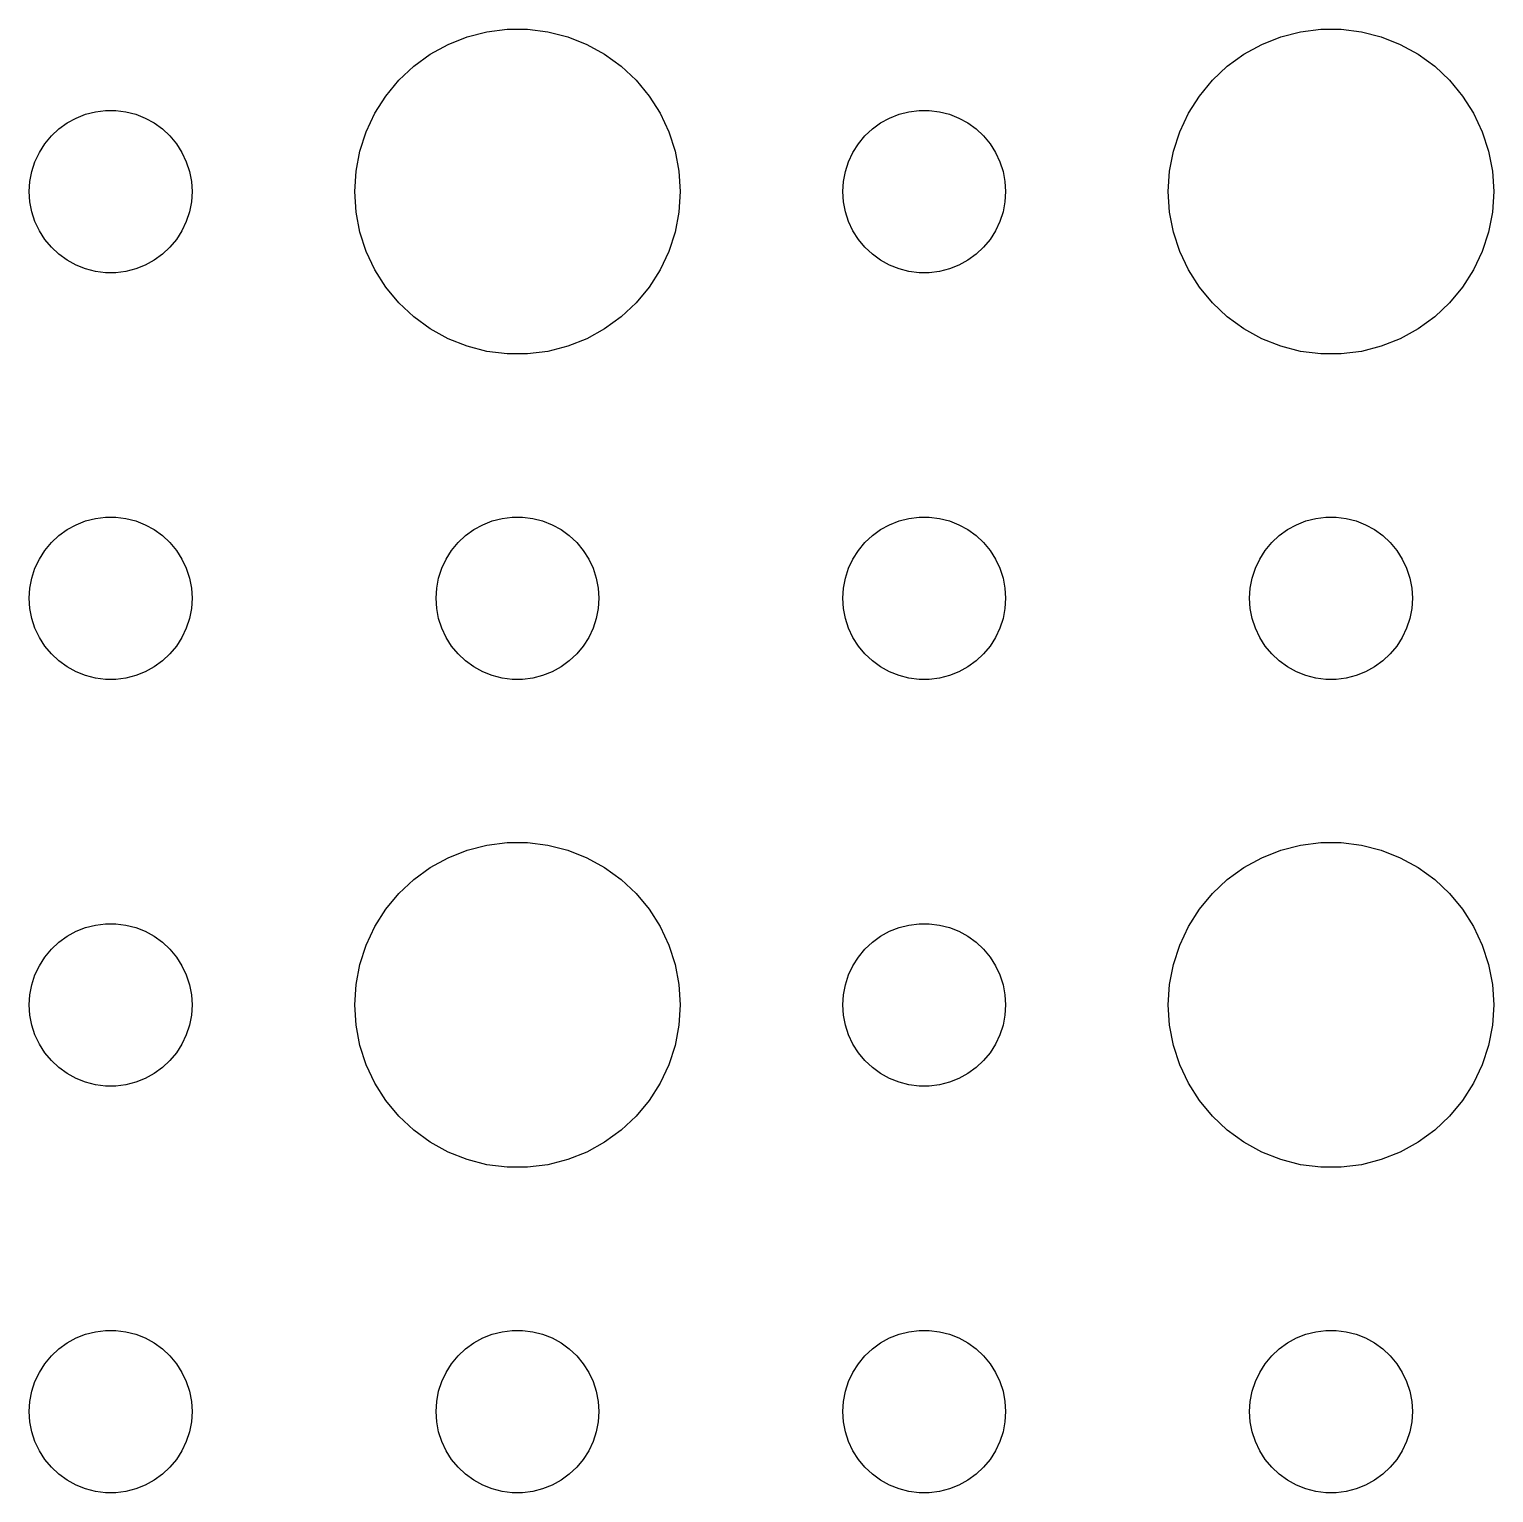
# Model space of a CAD drawing. Header units: metres. Extents: x -120 to 120, y -119 to 119.
# Drawn here: x -91.5 to -64.5, y 28.5 to 55.49 of the extents above; entities that cross this region are included whole.
import ezdxf

# ---------------------------------------------------------------- set-up
doc = ezdxf.new("R2010")
doc.units = ezdxf.units.M

msp = doc.modelspace()

# ---------------------------------------------------------------- linework, layer by layer
for p, q in [((-83.7773, 55.2145), (-83.427, 55.3532)), ((-83.427, 55.3532), (-83.0621, 55.4469)), ((-83.0621, 55.4469), (-82.6884, 55.4941)), ((-82.6884, 55.4941), (-82.3116, 55.4941)), ((-82.3116, 55.4941), (-81.9379, 55.4469)), ((-81.9379, 55.4469), (-81.573, 55.3532)), ((-81.573, 55.3532), (-81.2227, 55.2145)), ((-68.7773, 55.2145), (-68.427, 55.3532)), ((-68.427, 55.3532), (-68.0621, 55.4469)), ((-68.0621, 55.4469), (-67.6884, 55.4941)), ((-67.6884, 55.4941), (-67.3116, 55.4941)), ((-67.3116, 55.4941), (-66.9379, 55.4469)), ((-66.9379, 55.4469), (-66.573, 55.3532)), ((-66.573, 55.3532), (-66.2227, 55.2145)), ((-84.1075, 55.033), (-83.7773, 55.2145)), ((-81.2227, 55.2145), (-80.8925, 55.033)), ((-69.1075, 55.033), (-68.7773, 55.2145)), ((-66.2227, 55.2145), (-65.8925, 55.033)), ((-84.6869, 54.5536), (-84.4123, 54.8115)), ((-84.4123, 54.8115), (-84.1075, 55.033)), ((-80.8925, 55.033), (-80.5877, 54.8115)), ((-80.5877, 54.8115), (-80.3131, 54.5536)), ((-69.6869, 54.5536), (-69.4123, 54.8115)), ((-69.4123, 54.8115), (-69.1075, 55.033)), ((-65.8925, 55.033), (-65.5877, 54.8115)), ((-65.5877, 54.8115), (-65.3131, 54.5536)), ((-84.927, 54.2634), (-84.6869, 54.5536)), ((-80.3131, 54.5536), (-80.073, 54.2634)), ((-69.927, 54.2634), (-69.6869, 54.5536)), ((-65.3131, 54.5536), (-65.073, 54.2634)), ((-85.1289, 53.9453), (-84.927, 54.2634)), ((-80.073, 54.2634), (-79.8711, 53.9453)), ((-70.1289, 53.9453), (-69.927, 54.2634)), ((-65.073, 54.2634), (-64.8711, 53.9453)), ((-90.9561, 53.6558), (-90.8037, 53.7665)), ((-90.8037, 53.7665), (-90.6387, 53.8572)), ((-90.6387, 53.8572), (-90.4635, 53.9266)), ((-90.4635, 53.9266), (-90.2811, 53.9734)), ((-90.2811, 53.9734), (-90.0942, 53.997)), ((-90.0942, 53.997), (-89.9058, 53.997)), ((-89.9058, 53.997), (-89.7189, 53.9734)), ((-89.7189, 53.9734), (-89.5365, 53.9266)), ((-89.5365, 53.9266), (-89.3613, 53.8572)), ((-89.3613, 53.8572), (-89.1963, 53.7665)), ((-89.1963, 53.7665), (-89.0439, 53.6558)), ((-85.2893, 53.6044), (-85.1289, 53.9453)), ((-79.8711, 53.9453), (-79.7107, 53.6044)), ((-75.9561, 53.6558), (-75.8037, 53.7665)), ((-75.8037, 53.7665), (-75.6387, 53.8572)), ((-75.6387, 53.8572), (-75.4635, 53.9266)), ((-75.4635, 53.9266), (-75.2811, 53.9734)), ((-75.2811, 53.9734), (-75.0942, 53.997)), ((-75.0942, 53.997), (-74.9058, 53.997)), ((-74.9058, 53.997), (-74.7189, 53.9734)), ((-74.7189, 53.9734), (-74.5365, 53.9266)), ((-74.5365, 53.9266), (-74.3613, 53.8572)), ((-74.3613, 53.8572), (-74.1963, 53.7665)), ((-74.1963, 53.7665), (-74.0439, 53.6558)), ((-70.2893, 53.6044), (-70.1289, 53.9453)), ((-64.8711, 53.9453), (-64.7107, 53.6044)), ((-91.2135, 53.3817), (-91.0934, 53.5268)), ((-91.0934, 53.5268), (-90.9561, 53.6558)), ((-89.0439, 53.6558), (-88.9065, 53.5268)), ((-88.9065, 53.5268), (-88.7865, 53.3817)), ((-85.4057, 53.2461), (-85.2893, 53.6044)), ((-79.7107, 53.6044), (-79.5943, 53.2461)), ((-76.2135, 53.3817), (-76.0934, 53.5268)), ((-76.0934, 53.5268), (-75.9561, 53.6558)), ((-74.0439, 53.6558), (-73.9065, 53.5268)), ((-73.9065, 53.5268), (-73.7865, 53.3817)), ((-70.4057, 53.2461), (-70.2893, 53.6044)), ((-64.7107, 53.6044), (-64.5943, 53.2461)), ((-91.3947, 53.0522), (-91.3145, 53.2226)), ((-91.3145, 53.2226), (-91.2135, 53.3817)), ((-88.7865, 53.3817), (-88.6855, 53.2226)), ((-88.6855, 53.2226), (-88.6053, 53.0522)), ((-85.4763, 52.876), (-85.4057, 53.2461)), ((-79.5943, 53.2461), (-79.5237, 52.876)), ((-76.3947, 53.0522), (-76.3145, 53.2226)), ((-76.3145, 53.2226), (-76.2135, 53.3817)), ((-73.7865, 53.3817), (-73.6855, 53.2226)), ((-73.6855, 53.2226), (-73.6053, 53.0522)), ((-70.4763, 52.876), (-70.4057, 53.2461)), ((-64.5943, 53.2461), (-64.5237, 52.876)), ((-91.4529, 52.873), (-91.3947, 53.0522)), ((-88.6053, 53.0522), (-88.5471, 52.873)), ((-76.4529, 52.873), (-76.3947, 53.0522)), ((-73.6053, 53.0522), (-73.5471, 52.873)), ((-91.5, 52.5), (-91.4882, 52.688)), ((-91.4882, 52.688), (-91.4529, 52.873)), ((-88.5471, 52.873), (-88.5118, 52.688)), ((-88.5118, 52.688), (-88.5, 52.5)), ((-85.5, 52.5), (-85.4763, 52.876)), ((-79.5237, 52.876), (-79.5, 52.5)), ((-76.5, 52.5), (-76.4882, 52.688)), ((-76.4882, 52.688), (-76.4529, 52.873)), ((-73.5471, 52.873), (-73.5118, 52.688)), ((-73.5118, 52.688), (-73.5, 52.5)), ((-70.5, 52.5), (-70.4763, 52.876)), ((-64.5237, 52.876), (-64.5, 52.5)), ((-91.4882, 52.312), (-91.5, 52.5)), ((-88.5, 52.5), (-88.5118, 52.312)), ((-85.4763, 52.124), (-85.5, 52.5)), ((-79.5, 52.5), (-79.5237, 52.124)), ((-76.4882, 52.312), (-76.5, 52.5)), ((-73.5, 52.5), (-73.5118, 52.312)), ((-70.4763, 52.124), (-70.5, 52.5)), ((-64.5, 52.5), (-64.5237, 52.124)), ((-91.4529, 52.127), (-91.4882, 52.312)), ((-91.3947, 51.9478), (-91.4529, 52.127)), ((-88.5471, 52.127), (-88.6053, 51.9478)), ((-88.5118, 52.312), (-88.5471, 52.127)), ((-85.4057, 51.7539), (-85.4763, 52.124)), ((-79.5237, 52.124), (-79.5943, 51.7539)), ((-76.4529, 52.127), (-76.4882, 52.312)), ((-76.3947, 51.9478), (-76.4529, 52.127)), ((-73.5471, 52.127), (-73.6053, 51.9478)), ((-73.5118, 52.312), (-73.5471, 52.127)), ((-70.4057, 51.7539), (-70.4763, 52.124)), ((-64.5237, 52.124), (-64.5943, 51.7539)), ((-91.3145, 51.7774), (-91.3947, 51.9478)), ((-88.6053, 51.9478), (-88.6855, 51.7774)), ((-76.3145, 51.7774), (-76.3947, 51.9478)), ((-73.6053, 51.9478), (-73.6855, 51.7774)), ((-91.2135, 51.6183), (-91.3145, 51.7774)), ((-91.0934, 51.4732), (-91.2135, 51.6183)), ((-88.7865, 51.6183), (-88.9065, 51.4732)), ((-88.6855, 51.7774), (-88.7865, 51.6183)), ((-85.2893, 51.3956), (-85.4057, 51.7539)), ((-79.5943, 51.7539), (-79.7107, 51.3956)), ((-76.2135, 51.6183), (-76.3145, 51.7774)), ((-76.0934, 51.4732), (-76.2135, 51.6183)), ((-73.7865, 51.6183), (-73.9065, 51.4732)), ((-73.6855, 51.7774), (-73.7865, 51.6183)), ((-70.2893, 51.3956), (-70.4057, 51.7539)), ((-64.5943, 51.7539), (-64.7107, 51.3956)), ((-90.9561, 51.3442), (-91.0934, 51.4732)), ((-90.8037, 51.2335), (-90.9561, 51.3442)), ((-89.0439, 51.3442), (-89.1963, 51.2335)), ((-88.9065, 51.4732), (-89.0439, 51.3442)), ((-85.1289, 51.0547), (-85.2893, 51.3956)), ((-79.7107, 51.3956), (-79.8711, 51.0547)), ((-75.9561, 51.3442), (-76.0934, 51.4732)), ((-75.8037, 51.2335), (-75.9561, 51.3442)), ((-74.0439, 51.3442), (-74.1963, 51.2335)), ((-73.9065, 51.4732), (-74.0439, 51.3442)), ((-70.1289, 51.0547), (-70.2893, 51.3956)), ((-64.7107, 51.3956), (-64.8711, 51.0547)), ((-90.6387, 51.1428), (-90.8037, 51.2335)), ((-90.4635, 51.0734), (-90.6387, 51.1428)), ((-90.2811, 51.0266), (-90.4635, 51.0734)), ((-89.5365, 51.0734), (-89.7189, 51.0266)), ((-89.3613, 51.1428), (-89.5365, 51.0734)), ((-89.1963, 51.2335), (-89.3613, 51.1428)), ((-84.927, 50.7366), (-85.1289, 51.0547)), ((-79.8711, 51.0547), (-80.073, 50.7366)), ((-75.6387, 51.1428), (-75.8037, 51.2335)), ((-75.4635, 51.0734), (-75.6387, 51.1428)), ((-75.2811, 51.0266), (-75.4635, 51.0734)), ((-74.5365, 51.0734), (-74.7189, 51.0266)), ((-74.3613, 51.1428), (-74.5365, 51.0734)), ((-74.1963, 51.2335), (-74.3613, 51.1428)), ((-69.927, 50.7366), (-70.1289, 51.0547)), ((-64.8711, 51.0547), (-65.073, 50.7366)), ((-90.0942, 51.003), (-90.2811, 51.0266)), ((-89.9058, 51.003), (-90.0942, 51.003)), ((-89.7189, 51.0266), (-89.9058, 51.003)), ((-75.0942, 51.003), (-75.2811, 51.0266)), ((-74.9058, 51.003), (-75.0942, 51.003)), ((-74.7189, 51.0266), (-74.9058, 51.003)), ((-84.6869, 50.4464), (-84.927, 50.7366)), ((-80.073, 50.7366), (-80.3131, 50.4464)), ((-69.6869, 50.4464), (-69.927, 50.7366)), ((-65.073, 50.7366), (-65.3131, 50.4464)), ((-84.4123, 50.1885), (-84.6869, 50.4464)), ((-80.3131, 50.4464), (-80.5877, 50.1885)), ((-69.4123, 50.1885), (-69.6869, 50.4464)), ((-65.3131, 50.4464), (-65.5877, 50.1885)), ((-84.1075, 49.967), (-84.4123, 50.1885)), ((-83.7773, 49.7855), (-84.1075, 49.967)), ((-80.8925, 49.967), (-81.2227, 49.7855)), ((-80.5877, 50.1885), (-80.8925, 49.967)), ((-69.1075, 49.967), (-69.4123, 50.1885)), ((-68.7773, 49.7855), (-69.1075, 49.967)), ((-65.8925, 49.967), (-66.2227, 49.7855)), ((-65.5877, 50.1885), (-65.8925, 49.967)), ((-83.427, 49.6468), (-83.7773, 49.7855)), ((-81.2227, 49.7855), (-81.573, 49.6468)), ((-68.427, 49.6468), (-68.7773, 49.7855)), ((-66.2227, 49.7855), (-66.573, 49.6468)), ((-83.0621, 49.5531), (-83.427, 49.6468)), ((-82.6884, 49.5059), (-83.0621, 49.5531)), ((-82.3116, 49.5059), (-82.6884, 49.5059)), ((-81.9379, 49.5531), (-82.3116, 49.5059)), ((-81.573, 49.6468), (-81.9379, 49.5531)), ((-68.0621, 49.5531), (-68.427, 49.6468)), ((-67.6884, 49.5059), (-68.0621, 49.5531)), ((-67.3116, 49.5059), (-67.6884, 49.5059)), ((-66.9379, 49.5531), (-67.3116, 49.5059)), ((-66.573, 49.6468), (-66.9379, 49.5531)), ((-90.4635, 46.4266), (-90.2811, 46.4734)), ((-90.2811, 46.4734), (-90.0942, 46.497)), ((-90.0942, 46.497), (-89.9058, 46.497)), ((-89.9058, 46.497), (-89.7189, 46.4734)), ((-89.7189, 46.4734), (-89.5365, 46.4266)), ((-82.9635, 46.4266), (-82.7811, 46.4734)), ((-82.7811, 46.4734), (-82.5942, 46.497)), ((-82.5942, 46.497), (-82.4058, 46.497)), ((-82.4058, 46.497), (-82.2189, 46.4734)), ((-82.2189, 46.4734), (-82.0365, 46.4266)), ((-75.4635, 46.4266), (-75.2811, 46.4734)), ((-75.2811, 46.4734), (-75.0942, 46.497)), ((-75.0942, 46.497), (-74.9058, 46.497)), ((-74.9058, 46.497), (-74.7189, 46.4734)), ((-74.7189, 46.4734), (-74.5365, 46.4266)), ((-67.9635, 46.4266), (-67.7811, 46.4734)), ((-67.7811, 46.4734), (-67.5942, 46.497)), ((-67.5942, 46.497), (-67.4058, 46.497)), ((-67.4058, 46.497), (-67.2189, 46.4734)), ((-67.2189, 46.4734), (-67.0365, 46.4266)), ((-90.9561, 46.1558), (-90.8037, 46.2665)), ((-90.8037, 46.2665), (-90.6387, 46.3572)), ((-90.6387, 46.3572), (-90.4635, 46.4266)), ((-89.5365, 46.4266), (-89.3613, 46.3572)), ((-89.3613, 46.3572), (-89.1963, 46.2665)), ((-89.1963, 46.2665), (-89.0439, 46.1558)), ((-83.4561, 46.1558), (-83.3037, 46.2665)), ((-83.3037, 46.2665), (-83.1387, 46.3572)), ((-83.1387, 46.3572), (-82.9635, 46.4266)), ((-82.0365, 46.4266), (-81.8613, 46.3572)), ((-81.8613, 46.3572), (-81.6963, 46.2665)), ((-81.6963, 46.2665), (-81.5439, 46.1558)), ((-75.9561, 46.1558), (-75.8037, 46.2665)), ((-75.8037, 46.2665), (-75.6387, 46.3572)), ((-75.6387, 46.3572), (-75.4635, 46.4266)), ((-74.5365, 46.4266), (-74.3613, 46.3572)), ((-74.3613, 46.3572), (-74.1963, 46.2665)), ((-74.1963, 46.2665), (-74.0439, 46.1558)), ((-68.4561, 46.1558), (-68.3037, 46.2665)), ((-68.3037, 46.2665), (-68.1387, 46.3572)), ((-68.1387, 46.3572), (-67.9635, 46.4266)), ((-67.0365, 46.4266), (-66.8613, 46.3572)), ((-66.8613, 46.3572), (-66.6963, 46.2665)), ((-66.6963, 46.2665), (-66.5439, 46.1558)), ((-91.2135, 45.8817), (-91.0934, 46.0268)), ((-91.0934, 46.0268), (-90.9561, 46.1558)), ((-89.0439, 46.1558), (-88.9065, 46.0268)), ((-88.9065, 46.0268), (-88.7865, 45.8817)), ((-83.7135, 45.8817), (-83.5934, 46.0268)), ((-83.5934, 46.0268), (-83.4561, 46.1558)), ((-81.5439, 46.1558), (-81.4065, 46.0268)), ((-81.4065, 46.0268), (-81.2865, 45.8817)), ((-76.2135, 45.8817), (-76.0934, 46.0268)), ((-76.0934, 46.0268), (-75.9561, 46.1558)), ((-74.0439, 46.1558), (-73.9065, 46.0268)), ((-73.9065, 46.0268), (-73.7865, 45.8817)), ((-68.7135, 45.8817), (-68.5934, 46.0268)), ((-68.5934, 46.0268), (-68.4561, 46.1558)), ((-66.5439, 46.1558), (-66.4065, 46.0268)), ((-66.4065, 46.0268), (-66.2865, 45.8817)), ((-91.3947, 45.5522), (-91.3145, 45.7226)), ((-91.3145, 45.7226), (-91.2135, 45.8817)), ((-88.7865, 45.8817), (-88.6855, 45.7226)), ((-88.6855, 45.7226), (-88.6053, 45.5522)), ((-83.8947, 45.5522), (-83.8145, 45.7226)), ((-83.8145, 45.7226), (-83.7135, 45.8817)), ((-81.2865, 45.8817), (-81.1855, 45.7226)), ((-81.1855, 45.7226), (-81.1053, 45.5522)), ((-76.3947, 45.5522), (-76.3145, 45.7226)), ((-76.3145, 45.7226), (-76.2135, 45.8817)), ((-73.7865, 45.8817), (-73.6855, 45.7226)), ((-73.6855, 45.7226), (-73.6053, 45.5522)), ((-68.8947, 45.5522), (-68.8145, 45.7226)), ((-68.8145, 45.7226), (-68.7135, 45.8817)), ((-66.2865, 45.8817), (-66.1855, 45.7226)), ((-66.1855, 45.7226), (-66.1053, 45.5522)), ((-91.4882, 45.188), (-91.4529, 45.373)), ((-91.4529, 45.373), (-91.3947, 45.5522)), ((-88.6053, 45.5522), (-88.5471, 45.373)), ((-88.5471, 45.373), (-88.5118, 45.188)), ((-83.9882, 45.188), (-83.9529, 45.373)), ((-83.9529, 45.373), (-83.8947, 45.5522)), ((-81.1053, 45.5522), (-81.0471, 45.373)), ((-81.0471, 45.373), (-81.0118, 45.188)), ((-76.4882, 45.188), (-76.4529, 45.373)), ((-76.4529, 45.373), (-76.3947, 45.5522)), ((-73.6053, 45.5522), (-73.5471, 45.373)), ((-73.5471, 45.373), (-73.5118, 45.188)), ((-68.9882, 45.188), (-68.9529, 45.373)), ((-68.9529, 45.373), (-68.8947, 45.5522)), ((-66.1053, 45.5522), (-66.0471, 45.373)), ((-66.0471, 45.373), (-66.0118, 45.188)), ((-91.5, 45), (-91.4882, 45.188)), ((-88.5118, 45.188), (-88.5, 45)), ((-84, 45), (-83.9882, 45.188)), ((-81.0118, 45.188), (-81, 45)), ((-76.5, 45), (-76.4882, 45.188)), ((-73.5118, 45.188), (-73.5, 45)), ((-69, 45), (-68.9882, 45.188)), ((-66.0118, 45.188), (-66, 45)), ((-91.4882, 44.812), (-91.5, 45)), ((-88.5, 45), (-88.5118, 44.812)), ((-83.9882, 44.812), (-84, 45)), ((-81, 45), (-81.0118, 44.812)), ((-76.4882, 44.812), (-76.5, 45)), ((-73.5, 45), (-73.5118, 44.812)), ((-68.9882, 44.812), (-69, 45)), ((-66, 45), (-66.0118, 44.812)), ((-91.4529, 44.627), (-91.4882, 44.812)), ((-91.3947, 44.4478), (-91.4529, 44.627)), ((-88.5471, 44.627), (-88.6053, 44.4478)), ((-88.5118, 44.812), (-88.5471, 44.627)), ((-83.9529, 44.627), (-83.9882, 44.812)), ((-83.8947, 44.4478), (-83.9529, 44.627)), ((-81.0471, 44.627), (-81.1053, 44.4478)), ((-81.0118, 44.812), (-81.0471, 44.627)), ((-76.4529, 44.627), (-76.4882, 44.812)), ((-76.3947, 44.4478), (-76.4529, 44.627)), ((-73.5471, 44.627), (-73.6053, 44.4478)), ((-73.5118, 44.812), (-73.5471, 44.627)), ((-68.9529, 44.627), (-68.9882, 44.812)), ((-68.8947, 44.4478), (-68.9529, 44.627)), ((-66.0471, 44.627), (-66.1053, 44.4478)), ((-66.0118, 44.812), (-66.0471, 44.627)), ((-91.3145, 44.2774), (-91.3947, 44.4478)), ((-88.6053, 44.4478), (-88.6855, 44.2774)), ((-83.8145, 44.2774), (-83.8947, 44.4478)), ((-81.1053, 44.4478), (-81.1855, 44.2774)), ((-76.3145, 44.2774), (-76.3947, 44.4478)), ((-73.6053, 44.4478), (-73.6855, 44.2774)), ((-68.8145, 44.2774), (-68.8947, 44.4478)), ((-66.1053, 44.4478), (-66.1855, 44.2774)), ((-91.2135, 44.1183), (-91.3145, 44.2774)), ((-91.0934, 43.9732), (-91.2135, 44.1183)), ((-88.7865, 44.1183), (-88.9065, 43.9732)), ((-88.6855, 44.2774), (-88.7865, 44.1183)), ((-83.7135, 44.1183), (-83.8145, 44.2774)), ((-83.5934, 43.9732), (-83.7135, 44.1183)), ((-81.2865, 44.1183), (-81.4065, 43.9732)), ((-81.1855, 44.2774), (-81.2865, 44.1183)), ((-76.2135, 44.1183), (-76.3145, 44.2774)), ((-76.0934, 43.9732), (-76.2135, 44.1183)), ((-73.7865, 44.1183), (-73.9065, 43.9732)), ((-73.6855, 44.2774), (-73.7865, 44.1183)), ((-68.7135, 44.1183), (-68.8145, 44.2774)), ((-68.5934, 43.9732), (-68.7135, 44.1183)), ((-66.2865, 44.1183), (-66.4065, 43.9732)), ((-66.1855, 44.2774), (-66.2865, 44.1183)), ((-90.9561, 43.8442), (-91.0934, 43.9732)), ((-90.8037, 43.7335), (-90.9561, 43.8442)), ((-89.0439, 43.8442), (-89.1963, 43.7335)), ((-88.9065, 43.9732), (-89.0439, 43.8442)), ((-83.4561, 43.8442), (-83.5934, 43.9732)), ((-83.3037, 43.7335), (-83.4561, 43.8442)), ((-81.5439, 43.8442), (-81.6963, 43.7335)), ((-81.4065, 43.9732), (-81.5439, 43.8442)), ((-75.9561, 43.8442), (-76.0934, 43.9732)), ((-75.8037, 43.7335), (-75.9561, 43.8442)), ((-74.0439, 43.8442), (-74.1963, 43.7335)), ((-73.9065, 43.9732), (-74.0439, 43.8442)), ((-68.4561, 43.8442), (-68.5934, 43.9732)), ((-68.3037, 43.7335), (-68.4561, 43.8442)), ((-66.5439, 43.8442), (-66.6963, 43.7335)), ((-66.4065, 43.9732), (-66.5439, 43.8442)), ((-90.6387, 43.6428), (-90.8037, 43.7335)), ((-90.4635, 43.5734), (-90.6387, 43.6428)), ((-90.2811, 43.5266), (-90.4635, 43.5734)), ((-90.0942, 43.503), (-90.2811, 43.5266)), ((-89.9058, 43.503), (-90.0942, 43.503)), ((-89.7189, 43.5266), (-89.9058, 43.503)), ((-89.5365, 43.5734), (-89.7189, 43.5266)), ((-89.3613, 43.6428), (-89.5365, 43.5734)), ((-89.1963, 43.7335), (-89.3613, 43.6428)), ((-83.1387, 43.6428), (-83.3037, 43.7335)), ((-82.9635, 43.5734), (-83.1387, 43.6428)), ((-82.7811, 43.5266), (-82.9635, 43.5734)), ((-82.5942, 43.503), (-82.7811, 43.5266)), ((-82.4058, 43.503), (-82.5942, 43.503)), ((-82.2189, 43.5266), (-82.4058, 43.503)), ((-82.0365, 43.5734), (-82.2189, 43.5266)), ((-81.8613, 43.6428), (-82.0365, 43.5734)), ((-81.6963, 43.7335), (-81.8613, 43.6428)), ((-75.6387, 43.6428), (-75.8037, 43.7335)), ((-75.4635, 43.5734), (-75.6387, 43.6428)), ((-75.2811, 43.5266), (-75.4635, 43.5734)), ((-75.0942, 43.503), (-75.2811, 43.5266)), ((-74.9058, 43.503), (-75.0942, 43.503)), ((-74.7189, 43.5266), (-74.9058, 43.503)), ((-74.5365, 43.5734), (-74.7189, 43.5266)), ((-74.3613, 43.6428), (-74.5365, 43.5734)), ((-74.1963, 43.7335), (-74.3613, 43.6428)), ((-68.1387, 43.6428), (-68.3037, 43.7335)), ((-67.9635, 43.5734), (-68.1387, 43.6428)), ((-67.7811, 43.5266), (-67.9635, 43.5734)), ((-67.5942, 43.503), (-67.7811, 43.5266)), ((-67.4058, 43.503), (-67.5942, 43.503)), ((-67.2189, 43.5266), (-67.4058, 43.503)), ((-67.0365, 43.5734), (-67.2189, 43.5266)), ((-66.8613, 43.6428), (-67.0365, 43.5734)), ((-66.6963, 43.7335), (-66.8613, 43.6428)), ((-83.7773, 40.2145), (-83.427, 40.3532)), ((-83.427, 40.3532), (-83.0621, 40.4469)), ((-83.0621, 40.4469), (-82.6884, 40.4941)), ((-82.6884, 40.4941), (-82.3116, 40.4941)), ((-82.3116, 40.4941), (-81.9379, 40.4469)), ((-81.9379, 40.4469), (-81.573, 40.3532)), ((-81.573, 40.3532), (-81.2227, 40.2145)), ((-68.7773, 40.2145), (-68.427, 40.3532)), ((-68.427, 40.3532), (-68.0621, 40.4469)), ((-68.0621, 40.4469), (-67.6884, 40.4941)), ((-67.6884, 40.4941), (-67.3116, 40.4941)), ((-67.3116, 40.4941), (-66.9379, 40.4469)), ((-66.9379, 40.4469), (-66.573, 40.3532)), ((-66.573, 40.3532), (-66.2227, 40.2145)), ((-84.4123, 39.8115), (-84.1075, 40.033)), ((-84.1075, 40.033), (-83.7773, 40.2145)), ((-81.2227, 40.2145), (-80.8925, 40.033)), ((-80.8925, 40.033), (-80.5877, 39.8115)), ((-69.4123, 39.8115), (-69.1075, 40.033)), ((-69.1075, 40.033), (-68.7773, 40.2145)), ((-66.2227, 40.2145), (-65.8925, 40.033)), ((-65.8925, 40.033), (-65.5877, 39.8115)), ((-84.6869, 39.5536), (-84.4123, 39.8115)), ((-80.5877, 39.8115), (-80.3131, 39.5536)), ((-69.6869, 39.5536), (-69.4123, 39.8115)), ((-65.5877, 39.8115), (-65.3131, 39.5536)), ((-84.927, 39.2634), (-84.6869, 39.5536)), ((-80.3131, 39.5536), (-80.073, 39.2634)), ((-69.927, 39.2634), (-69.6869, 39.5536)), ((-65.3131, 39.5536), (-65.073, 39.2634)), ((-85.1289, 38.9453), (-84.927, 39.2634)), ((-80.073, 39.2634), (-79.8711, 38.9453)), ((-70.1289, 38.9453), (-69.927, 39.2634)), ((-65.073, 39.2634), (-64.8711, 38.9453)), ((-90.6387, 38.8572), (-90.4635, 38.9266)), ((-90.4635, 38.9266), (-90.2811, 38.9734)), ((-90.2811, 38.9734), (-90.0942, 38.997)), ((-90.0942, 38.997), (-89.9058, 38.997)), ((-89.9058, 38.997), (-89.7189, 38.9734)), ((-89.7189, 38.9734), (-89.5365, 38.9266)), ((-89.5365, 38.9266), (-89.3613, 38.8572)), ((-85.2893, 38.6044), (-85.1289, 38.9453)), ((-79.8711, 38.9453), (-79.7107, 38.6044)), ((-75.6387, 38.8572), (-75.4635, 38.9266)), ((-75.4635, 38.9266), (-75.2811, 38.9734)), ((-75.2811, 38.9734), (-75.0942, 38.997)), ((-75.0942, 38.997), (-74.9058, 38.997)), ((-74.9058, 38.997), (-74.7189, 38.9734)), ((-74.7189, 38.9734), (-74.5365, 38.9266)), ((-74.5365, 38.9266), (-74.3613, 38.8572)), ((-70.2893, 38.6044), (-70.1289, 38.9453)), ((-64.8711, 38.9453), (-64.7107, 38.6044)), ((-91.0934, 38.5268), (-90.9561, 38.6558)), ((-90.9561, 38.6558), (-90.8037, 38.7665)), ((-90.8037, 38.7665), (-90.6387, 38.8572)), ((-89.3613, 38.8572), (-89.1963, 38.7665)), ((-89.1963, 38.7665), (-89.0439, 38.6558)), ((-89.0439, 38.6558), (-88.9065, 38.5268)), ((-76.0934, 38.5268), (-75.9561, 38.6558)), ((-75.9561, 38.6558), (-75.8037, 38.7665)), ((-75.8037, 38.7665), (-75.6387, 38.8572)), ((-74.3613, 38.8572), (-74.1963, 38.7665)), ((-74.1963, 38.7665), (-74.0439, 38.6558)), ((-74.0439, 38.6558), (-73.9065, 38.5268)), ((-91.3145, 38.2226), (-91.2135, 38.3817)), ((-91.2135, 38.3817), (-91.0934, 38.5268)), ((-88.9065, 38.5268), (-88.7865, 38.3817)), ((-88.7865, 38.3817), (-88.6855, 38.2226)), ((-85.4057, 38.2461), (-85.2893, 38.6044)), ((-79.7107, 38.6044), (-79.5943, 38.2461)), ((-76.3145, 38.2226), (-76.2135, 38.3817)), ((-76.2135, 38.3817), (-76.0934, 38.5268)), ((-73.9065, 38.5268), (-73.7865, 38.3817)), ((-73.7865, 38.3817), (-73.6855, 38.2226)), ((-70.4057, 38.2461), (-70.2893, 38.6044)), ((-64.7107, 38.6044), (-64.5943, 38.2461)), ((-91.3947, 38.0522), (-91.3145, 38.2226)), ((-88.6855, 38.2226), (-88.6053, 38.0522)), ((-85.4763, 37.876), (-85.4057, 38.2461)), ((-79.5943, 38.2461), (-79.5237, 37.876)), ((-76.3947, 38.0522), (-76.3145, 38.2226)), ((-73.6855, 38.2226), (-73.6053, 38.0522)), ((-70.4763, 37.876), (-70.4057, 38.2461)), ((-64.5943, 38.2461), (-64.5237, 37.876)), ((-91.4882, 37.688), (-91.4529, 37.873)), ((-91.4529, 37.873), (-91.3947, 38.0522)), ((-88.6053, 38.0522), (-88.5471, 37.873)), ((-88.5471, 37.873), (-88.5118, 37.688)), ((-85.5, 37.5), (-85.4763, 37.876)), ((-79.5237, 37.876), (-79.5, 37.5)), ((-76.4882, 37.688), (-76.4529, 37.873)), ((-76.4529, 37.873), (-76.3947, 38.0522)), ((-73.6053, 38.0522), (-73.5471, 37.873)), ((-73.5471, 37.873), (-73.5118, 37.688)), ((-70.5, 37.5), (-70.4763, 37.876)), ((-64.5237, 37.876), (-64.5, 37.5)), ((-91.5, 37.5), (-91.4882, 37.688)), ((-88.5118, 37.688), (-88.5, 37.5)), ((-76.5, 37.5), (-76.4882, 37.688)), ((-73.5118, 37.688), (-73.5, 37.5)), ((-91.4882, 37.312), (-91.5, 37.5)), ((-91.4529, 37.127), (-91.4882, 37.312)), ((-88.5118, 37.312), (-88.5471, 37.127)), ((-88.5, 37.5), (-88.5118, 37.312)), ((-85.4763, 37.124), (-85.5, 37.5)), ((-79.5, 37.5), (-79.5237, 37.124)), ((-76.4882, 37.312), (-76.5, 37.5)), ((-76.4529, 37.127), (-76.4882, 37.312)), ((-73.5118, 37.312), (-73.5471, 37.127)), ((-73.5, 37.5), (-73.5118, 37.312)), ((-70.4763, 37.124), (-70.5, 37.5)), ((-64.5, 37.5), (-64.5237, 37.124)), ((-91.3947, 36.9478), (-91.4529, 37.127)), ((-88.5471, 37.127), (-88.6053, 36.9478)), ((-85.4057, 36.7539), (-85.4763, 37.124)), ((-79.5237, 37.124), (-79.5943, 36.7539)), ((-76.3947, 36.9478), (-76.4529, 37.127)), ((-73.5471, 37.127), (-73.6053, 36.9478)), ((-70.4057, 36.7539), (-70.4763, 37.124)), ((-64.5237, 37.124), (-64.5943, 36.7539)), ((-91.3145, 36.7774), (-91.3947, 36.9478)), ((-91.2135, 36.6183), (-91.3145, 36.7774)), ((-88.6855, 36.7774), (-88.7865, 36.6183)), ((-88.6053, 36.9478), (-88.6855, 36.7774)), ((-85.2893, 36.3956), (-85.4057, 36.7539)), ((-79.5943, 36.7539), (-79.7107, 36.3956)), ((-76.3145, 36.7774), (-76.3947, 36.9478)), ((-76.2135, 36.6183), (-76.3145, 36.7774)), ((-73.6855, 36.7774), (-73.7865, 36.6183)), ((-73.6053, 36.9478), (-73.6855, 36.7774)), ((-70.2893, 36.3956), (-70.4057, 36.7539)), ((-64.5943, 36.7539), (-64.7107, 36.3956)), ((-91.0934, 36.4732), (-91.2135, 36.6183)), ((-90.9561, 36.3442), (-91.0934, 36.4732)), ((-88.9065, 36.4732), (-89.0439, 36.3442)), ((-88.7865, 36.6183), (-88.9065, 36.4732)), ((-76.0934, 36.4732), (-76.2135, 36.6183)), ((-75.9561, 36.3442), (-76.0934, 36.4732)), ((-73.9065, 36.4732), (-74.0439, 36.3442)), ((-73.7865, 36.6183), (-73.9065, 36.4732)), ((-90.8037, 36.2335), (-90.9561, 36.3442)), ((-90.6387, 36.1428), (-90.8037, 36.2335)), ((-89.1963, 36.2335), (-89.3613, 36.1428)), ((-89.0439, 36.3442), (-89.1963, 36.2335)), ((-85.1289, 36.0547), (-85.2893, 36.3956)), ((-79.7107, 36.3956), (-79.8711, 36.0547)), ((-75.8037, 36.2335), (-75.9561, 36.3442)), ((-75.6387, 36.1428), (-75.8037, 36.2335)), ((-74.1963, 36.2335), (-74.3613, 36.1428)), ((-74.0439, 36.3442), (-74.1963, 36.2335)), ((-70.1289, 36.0547), (-70.2893, 36.3956)), ((-64.7107, 36.3956), (-64.8711, 36.0547)), ((-90.4635, 36.0734), (-90.6387, 36.1428)), ((-90.2811, 36.0266), (-90.4635, 36.0734)), ((-90.0942, 36.003), (-90.2811, 36.0266)), ((-89.9058, 36.003), (-90.0942, 36.003)), ((-89.7189, 36.0266), (-89.9058, 36.003)), ((-89.5365, 36.0734), (-89.7189, 36.0266)), ((-89.3613, 36.1428), (-89.5365, 36.0734)), ((-84.927, 35.7366), (-85.1289, 36.0547)), ((-79.8711, 36.0547), (-80.073, 35.7366)), ((-75.4635, 36.0734), (-75.6387, 36.1428)), ((-75.2811, 36.0266), (-75.4635, 36.0734)), ((-75.0942, 36.003), (-75.2811, 36.0266)), ((-74.9058, 36.003), (-75.0942, 36.003)), ((-74.7189, 36.0266), (-74.9058, 36.003)), ((-74.5365, 36.0734), (-74.7189, 36.0266)), ((-74.3613, 36.1428), (-74.5365, 36.0734)), ((-69.927, 35.7366), (-70.1289, 36.0547)), ((-64.8711, 36.0547), (-65.073, 35.7366)), ((-84.6869, 35.4464), (-84.927, 35.7366)), ((-80.073, 35.7366), (-80.3131, 35.4464)), ((-69.6869, 35.4464), (-69.927, 35.7366)), ((-65.073, 35.7366), (-65.3131, 35.4464)), ((-84.4123, 35.1885), (-84.6869, 35.4464)), ((-80.3131, 35.4464), (-80.5877, 35.1885)), ((-69.4123, 35.1885), (-69.6869, 35.4464)), ((-65.3131, 35.4464), (-65.5877, 35.1885)), ((-84.1075, 34.967), (-84.4123, 35.1885)), ((-80.5877, 35.1885), (-80.8925, 34.967)), ((-69.1075, 34.967), (-69.4123, 35.1885)), ((-65.5877, 35.1885), (-65.8925, 34.967)), ((-83.7773, 34.7855), (-84.1075, 34.967)), ((-80.8925, 34.967), (-81.2227, 34.7855)), ((-68.7773, 34.7855), (-69.1075, 34.967)), ((-65.8925, 34.967), (-66.2227, 34.7855)), ((-83.427, 34.6468), (-83.7773, 34.7855)), ((-83.0621, 34.5531), (-83.427, 34.6468)), ((-81.573, 34.6468), (-81.9379, 34.5531)), ((-81.2227, 34.7855), (-81.573, 34.6468)), ((-68.427, 34.6468), (-68.7773, 34.7855)), ((-68.0621, 34.5531), (-68.427, 34.6468)), ((-66.573, 34.6468), (-66.9379, 34.5531)), ((-66.2227, 34.7855), (-66.573, 34.6468)), ((-82.6884, 34.5059), (-83.0621, 34.5531)), ((-82.3116, 34.5059), (-82.6884, 34.5059)), ((-81.9379, 34.5531), (-82.3116, 34.5059)), ((-67.6884, 34.5059), (-68.0621, 34.5531)), ((-67.3116, 34.5059), (-67.6884, 34.5059)), ((-66.9379, 34.5531), (-67.3116, 34.5059)), ((-90.8037, 31.2665), (-90.6387, 31.3572)), ((-90.6387, 31.3572), (-90.4635, 31.4266)), ((-90.4635, 31.4266), (-90.2811, 31.4734)), ((-90.2811, 31.4734), (-90.0942, 31.497)), ((-90.0942, 31.497), (-89.9058, 31.497)), ((-89.9058, 31.497), (-89.7189, 31.4734)), ((-89.7189, 31.4734), (-89.5365, 31.4266)), ((-89.5365, 31.4266), (-89.3613, 31.3572)), ((-89.3613, 31.3572), (-89.1963, 31.2665)), ((-83.3037, 31.2665), (-83.1387, 31.3572)), ((-83.1387, 31.3572), (-82.9635, 31.4266)), ((-82.9635, 31.4266), (-82.7811, 31.4734)), ((-82.7811, 31.4734), (-82.5942, 31.497)), ((-82.5942, 31.497), (-82.4058, 31.497)), ((-82.4058, 31.497), (-82.2189, 31.4734)), ((-82.2189, 31.4734), (-82.0365, 31.4266)), ((-82.0365, 31.4266), (-81.8613, 31.3572)), ((-81.8613, 31.3572), (-81.6963, 31.2665)), ((-75.8037, 31.2665), (-75.6387, 31.3572)), ((-75.6387, 31.3572), (-75.4635, 31.4266)), ((-75.4635, 31.4266), (-75.2811, 31.4734)), ((-75.2811, 31.4734), (-75.0942, 31.497)), ((-75.0942, 31.497), (-74.9058, 31.497)), ((-74.9058, 31.497), (-74.7189, 31.4734)), ((-74.7189, 31.4734), (-74.5365, 31.4266)), ((-74.5365, 31.4266), (-74.3613, 31.3572)), ((-74.3613, 31.3572), (-74.1963, 31.2665)), ((-68.3037, 31.2665), (-68.1387, 31.3572)), ((-68.1387, 31.3572), (-67.9635, 31.4266)), ((-67.9635, 31.4266), (-67.7811, 31.4734)), ((-67.7811, 31.4734), (-67.5942, 31.497)), ((-67.5942, 31.497), (-67.4058, 31.497)), ((-67.4058, 31.497), (-67.2189, 31.4734)), ((-67.2189, 31.4734), (-67.0365, 31.4266)), ((-67.0365, 31.4266), (-66.8613, 31.3572)), ((-66.8613, 31.3572), (-66.6963, 31.2665)), ((-91.0934, 31.0268), (-90.9561, 31.1558)), ((-90.9561, 31.1558), (-90.8037, 31.2665)), ((-89.1963, 31.2665), (-89.0439, 31.1558)), ((-89.0439, 31.1558), (-88.9065, 31.0268)), ((-83.5934, 31.0268), (-83.4561, 31.1558)), ((-83.4561, 31.1558), (-83.3037, 31.2665)), ((-81.6963, 31.2665), (-81.5439, 31.1558)), ((-81.5439, 31.1558), (-81.4065, 31.0268)), ((-76.0934, 31.0268), (-75.9561, 31.1558)), ((-75.9561, 31.1558), (-75.8037, 31.2665)), ((-74.1963, 31.2665), (-74.0439, 31.1558)), ((-74.0439, 31.1558), (-73.9065, 31.0268)), ((-68.5934, 31.0268), (-68.4561, 31.1558)), ((-68.4561, 31.1558), (-68.3037, 31.2665)), ((-66.6963, 31.2665), (-66.5439, 31.1558)), ((-66.5439, 31.1558), (-66.4065, 31.0268)), ((-91.3145, 30.7226), (-91.2135, 30.8817)), ((-91.2135, 30.8817), (-91.0934, 31.0268)), ((-88.9065, 31.0268), (-88.7865, 30.8817)), ((-88.7865, 30.8817), (-88.6855, 30.7226)), ((-83.8145, 30.7226), (-83.7135, 30.8817)), ((-83.7135, 30.8817), (-83.5934, 31.0268)), ((-81.4065, 31.0268), (-81.2865, 30.8817)), ((-81.2865, 30.8817), (-81.1855, 30.7226)), ((-76.3145, 30.7226), (-76.2135, 30.8817)), ((-76.2135, 30.8817), (-76.0934, 31.0268)), ((-73.9065, 31.0268), (-73.7865, 30.8817)), ((-73.7865, 30.8817), (-73.6855, 30.7226)), ((-68.8145, 30.7226), (-68.7135, 30.8817)), ((-68.7135, 30.8817), (-68.5934, 31.0268)), ((-66.4065, 31.0268), (-66.2865, 30.8817)), ((-66.2865, 30.8817), (-66.1855, 30.7226)), ((-91.4529, 30.373), (-91.3947, 30.5522)), ((-91.3947, 30.5522), (-91.3145, 30.7226)), ((-88.6855, 30.7226), (-88.6053, 30.5522)), ((-88.6053, 30.5522), (-88.5471, 30.373)), ((-83.9529, 30.373), (-83.8947, 30.5522)), ((-83.8947, 30.5522), (-83.8145, 30.7226)), ((-81.1855, 30.7226), (-81.1053, 30.5522)), ((-81.1053, 30.5522), (-81.0471, 30.373)), ((-76.4529, 30.373), (-76.3947, 30.5522)), ((-76.3947, 30.5522), (-76.3145, 30.7226)), ((-73.6855, 30.7226), (-73.6053, 30.5522)), ((-73.6053, 30.5522), (-73.5471, 30.373)), ((-68.9529, 30.373), (-68.8947, 30.5522)), ((-68.8947, 30.5522), (-68.8145, 30.7226)), ((-66.1855, 30.7226), (-66.1053, 30.5522)), ((-66.1053, 30.5522), (-66.0471, 30.373)), ((-91.4882, 30.188), (-91.4529, 30.373)), ((-88.5471, 30.373), (-88.5118, 30.188)), ((-83.9882, 30.188), (-83.9529, 30.373)), ((-81.0471, 30.373), (-81.0118, 30.188)), ((-76.4882, 30.188), (-76.4529, 30.373)), ((-73.5471, 30.373), (-73.5118, 30.188)), ((-68.9882, 30.188), (-68.9529, 30.373)), ((-66.0471, 30.373), (-66.0118, 30.188)), ((-91.5, 30), (-91.4882, 30.188)), ((-91.4882, 29.812), (-91.5, 30)), ((-88.5118, 30.188), (-88.5, 30)), ((-88.5, 30), (-88.5118, 29.812)), ((-84, 30), (-83.9882, 30.188)), ((-83.9882, 29.812), (-84, 30)), ((-81.0118, 30.188), (-81, 30)), ((-81, 30), (-81.0118, 29.812)), ((-76.5, 30), (-76.4882, 30.188)), ((-76.4882, 29.812), (-76.5, 30)), ((-73.5118, 30.188), (-73.5, 30)), ((-73.5, 30), (-73.5118, 29.812)), ((-69, 30), (-68.9882, 30.188)), ((-68.9882, 29.812), (-69, 30)), ((-66.0118, 30.188), (-66, 30)), ((-66, 30), (-66.0118, 29.812)), ((-91.4529, 29.627), (-91.4882, 29.812)), ((-88.5118, 29.812), (-88.5471, 29.627)), ((-83.9529, 29.627), (-83.9882, 29.812)), ((-81.0118, 29.812), (-81.0471, 29.627)), ((-76.4529, 29.627), (-76.4882, 29.812)), ((-73.5118, 29.812), (-73.5471, 29.627)), ((-68.9529, 29.627), (-68.9882, 29.812)), ((-66.0118, 29.812), (-66.0471, 29.627)), ((-91.3947, 29.4478), (-91.4529, 29.627)), ((-91.3145, 29.2774), (-91.3947, 29.4478)), ((-88.6053, 29.4478), (-88.6855, 29.2774)), ((-88.5471, 29.627), (-88.6053, 29.4478)), ((-83.8947, 29.4478), (-83.9529, 29.627)), ((-83.8145, 29.2774), (-83.8947, 29.4478)), ((-81.1053, 29.4478), (-81.1855, 29.2774)), ((-81.0471, 29.627), (-81.1053, 29.4478)), ((-76.3947, 29.4478), (-76.4529, 29.627)), ((-76.3145, 29.2774), (-76.3947, 29.4478)), ((-73.6053, 29.4478), (-73.6855, 29.2774)), ((-73.5471, 29.627), (-73.6053, 29.4478)), ((-68.8947, 29.4478), (-68.9529, 29.627)), ((-68.8145, 29.2774), (-68.8947, 29.4478)), ((-66.1053, 29.4478), (-66.1855, 29.2774)), ((-66.0471, 29.627), (-66.1053, 29.4478)), ((-91.2135, 29.1183), (-91.3145, 29.2774)), ((-88.6855, 29.2774), (-88.7865, 29.1183)), ((-83.7135, 29.1183), (-83.8145, 29.2774)), ((-81.1855, 29.2774), (-81.2865, 29.1183)), ((-76.2135, 29.1183), (-76.3145, 29.2774)), ((-73.6855, 29.2774), (-73.7865, 29.1183)), ((-68.7135, 29.1183), (-68.8145, 29.2774)), ((-66.1855, 29.2774), (-66.2865, 29.1183)), ((-91.0934, 28.9732), (-91.2135, 29.1183)), ((-90.9561, 28.8442), (-91.0934, 28.9732)), ((-88.9065, 28.9732), (-89.0439, 28.8442)), ((-88.7865, 29.1183), (-88.9065, 28.9732)), ((-83.5934, 28.9732), (-83.7135, 29.1183)), ((-83.4561, 28.8442), (-83.5934, 28.9732)), ((-81.4065, 28.9732), (-81.5439, 28.8442)), ((-81.2865, 29.1183), (-81.4065, 28.9732)), ((-76.0934, 28.9732), (-76.2135, 29.1183)), ((-75.9561, 28.8442), (-76.0934, 28.9732)), ((-73.9065, 28.9732), (-74.0439, 28.8442)), ((-73.7865, 29.1183), (-73.9065, 28.9732)), ((-68.5934, 28.9732), (-68.7135, 29.1183)), ((-68.4561, 28.8442), (-68.5934, 28.9732)), ((-66.4065, 28.9732), (-66.5439, 28.8442)), ((-66.2865, 29.1183), (-66.4065, 28.9732)), ((-90.8037, 28.7335), (-90.9561, 28.8442)), ((-90.6387, 28.6427), (-90.8037, 28.7335)), ((-90.4635, 28.5734), (-90.6387, 28.6427)), ((-89.3613, 28.6427), (-89.5365, 28.5734)), ((-89.1963, 28.7335), (-89.3613, 28.6427)), ((-89.0439, 28.8442), (-89.1963, 28.7335)), ((-83.3037, 28.7335), (-83.4561, 28.8442)), ((-83.1387, 28.6427), (-83.3037, 28.7335)), ((-82.9635, 28.5734), (-83.1387, 28.6427)), ((-81.8613, 28.6427), (-82.0365, 28.5734)), ((-81.6963, 28.7335), (-81.8613, 28.6427)), ((-81.5439, 28.8442), (-81.6963, 28.7335)), ((-75.8037, 28.7335), (-75.9561, 28.8442)), ((-75.6387, 28.6427), (-75.8037, 28.7335)), ((-75.4635, 28.5734), (-75.6387, 28.6427)), ((-74.3613, 28.6427), (-74.5365, 28.5734)), ((-74.1963, 28.7335), (-74.3613, 28.6427)), ((-74.0439, 28.8442), (-74.1963, 28.7335)), ((-68.3037, 28.7335), (-68.4561, 28.8442)), ((-68.1387, 28.6427), (-68.3037, 28.7335)), ((-67.9635, 28.5734), (-68.1387, 28.6427)), ((-66.8613, 28.6427), (-67.0365, 28.5734)), ((-66.6963, 28.7335), (-66.8613, 28.6427)), ((-66.5439, 28.8442), (-66.6963, 28.7335)), ((-90.2811, 28.5266), (-90.4635, 28.5734)), ((-90.0942, 28.503), (-90.2811, 28.5266)), ((-89.9058, 28.503), (-90.0942, 28.503)), ((-89.7189, 28.5266), (-89.9058, 28.503)), ((-89.5365, 28.5734), (-89.7189, 28.5266)), ((-82.7811, 28.5266), (-82.9635, 28.5734)), ((-82.5942, 28.503), (-82.7811, 28.5266)), ((-82.4058, 28.503), (-82.5942, 28.503)), ((-82.2189, 28.5266), (-82.4058, 28.503)), ((-82.0365, 28.5734), (-82.2189, 28.5266)), ((-75.2811, 28.5266), (-75.4635, 28.5734)), ((-75.0942, 28.503), (-75.2811, 28.5266)), ((-74.9058, 28.503), (-75.0942, 28.503)), ((-74.7189, 28.5266), (-74.9058, 28.503)), ((-74.5365, 28.5734), (-74.7189, 28.5266)), ((-67.7811, 28.5266), (-67.9635, 28.5734)), ((-67.5942, 28.503), (-67.7811, 28.5266)), ((-67.4058, 28.503), (-67.5942, 28.503)), ((-67.2189, 28.5266), (-67.4058, 28.503)), ((-67.0365, 28.5734), (-67.2189, 28.5266))]:
    msp.add_line(p, q)

doc.saveas('drawing.dxf')
